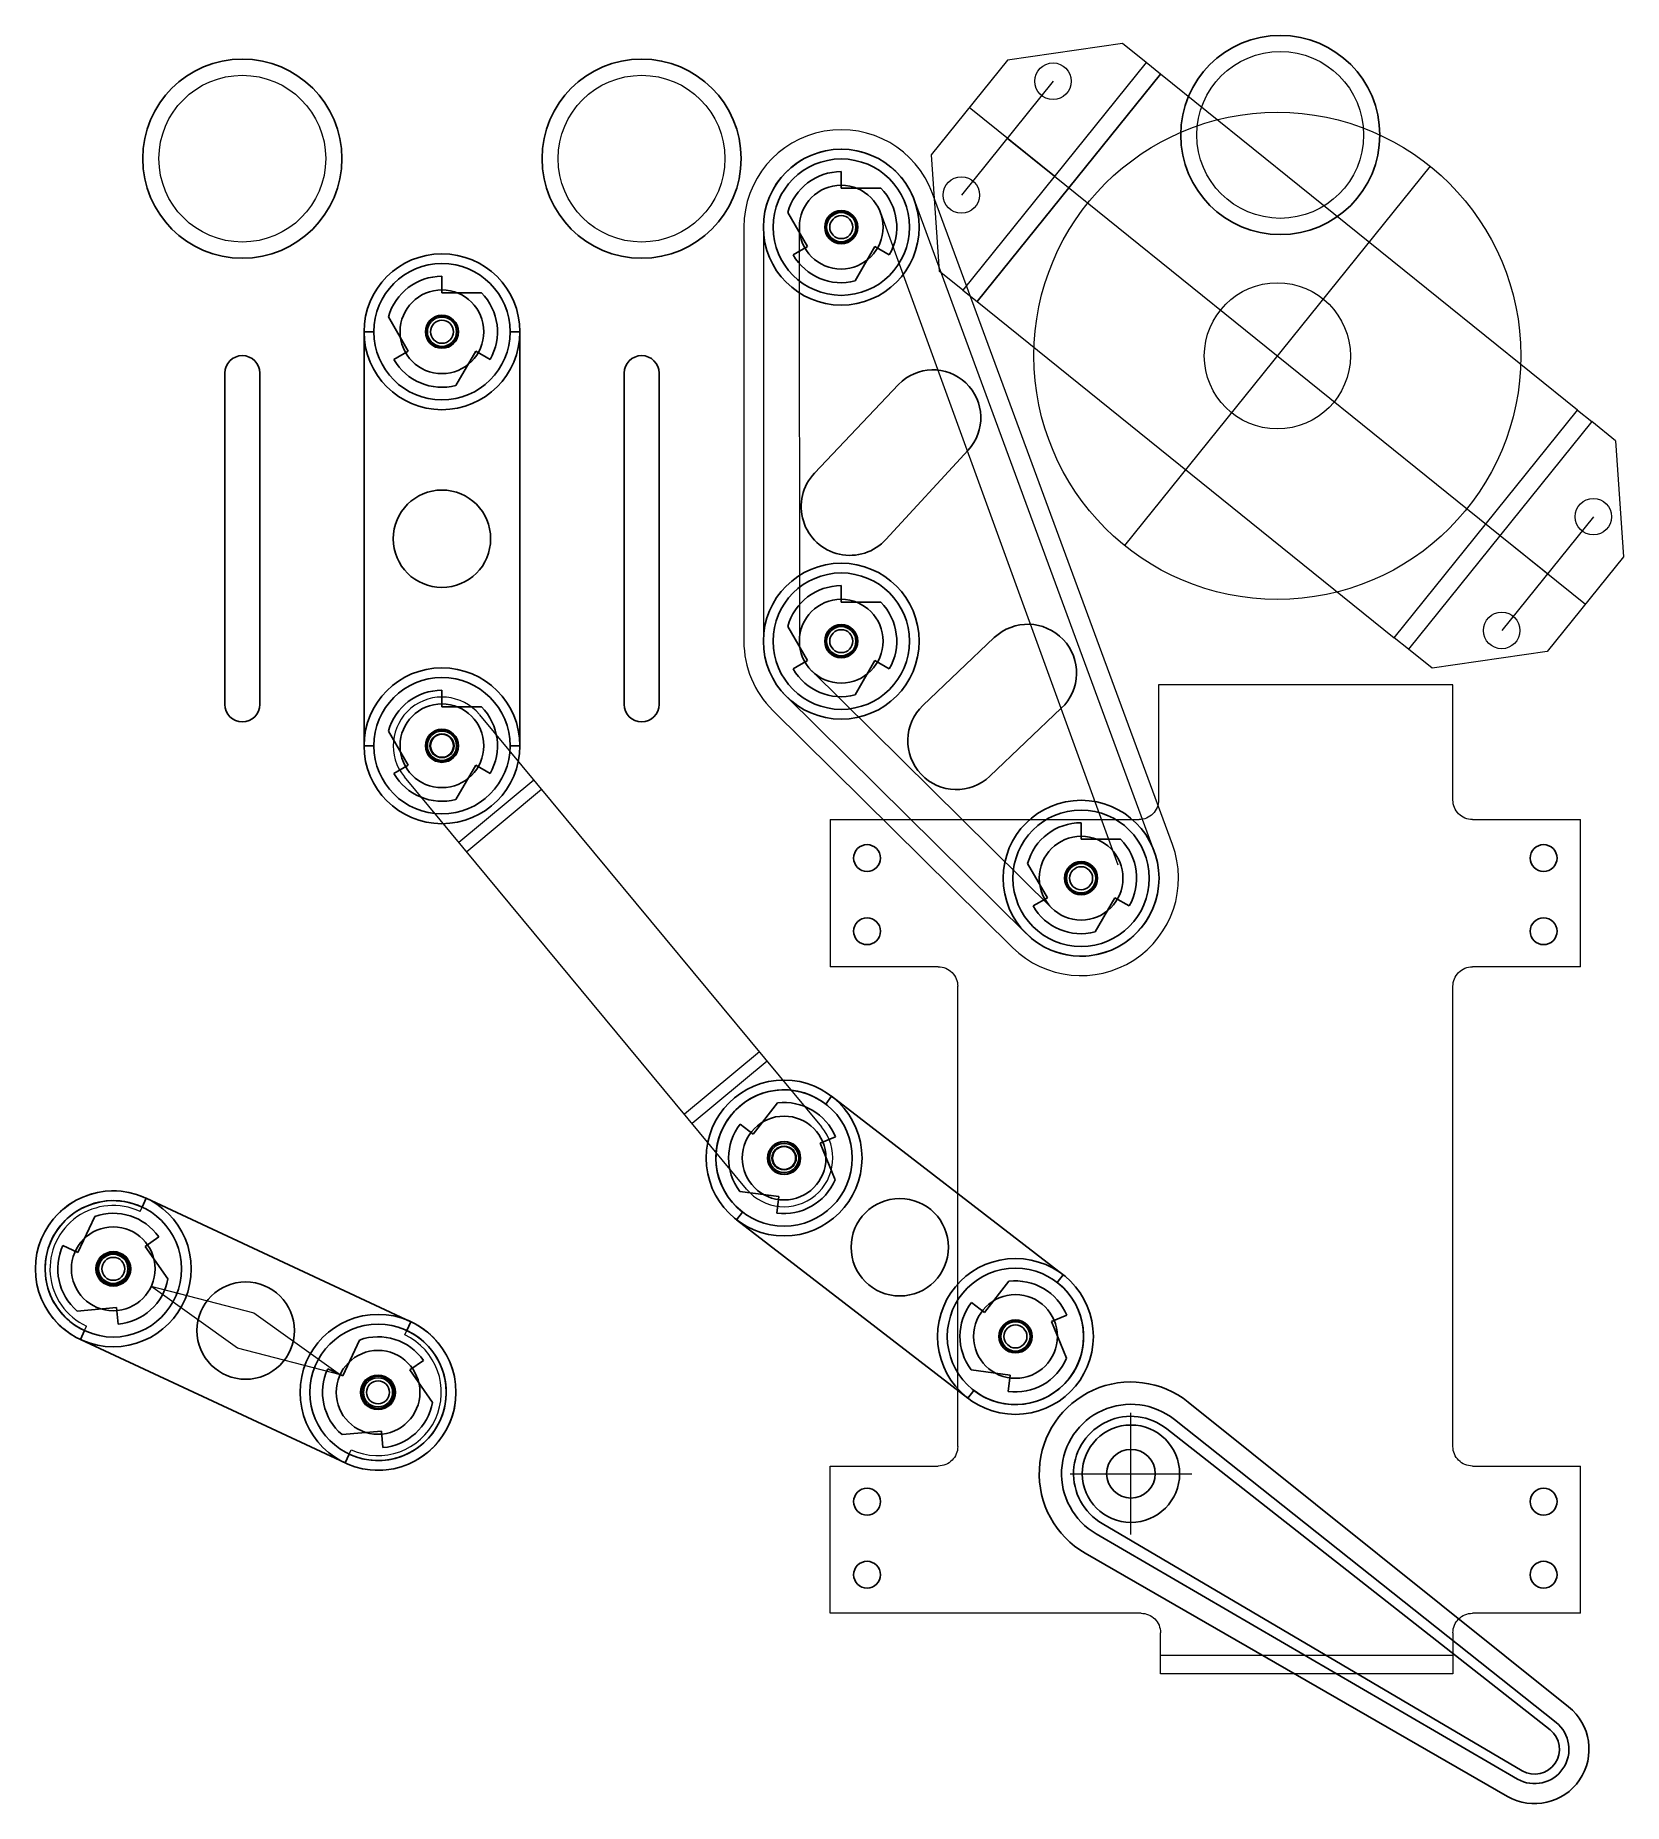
# Model space of a CAD drawing. Extents: x 0.06 to 8.22, y 5.47 to 14.55.
import ezdxf

# ---------------------------------------------------------------- set-up
doc = ezdxf.new("R2010")
doc.units = 0
doc.header["$LTSCALE"] = 5
doc.header["$MEASUREMENT"] = 0
doc.layers.get('0').update_dxf_attribs({"color": 42})
for name, color, linetype in [('3_250BIT_500TAB', 5, 'Continuous'), ('6_125BIT_500DEP', 5, 'Continuous'), ('X_DROPS', 4, 'Continuous'), ('X_ROLLOVER', 4, 'Continuous'), ('X_SMPOSTS', 4, 'Continuous'), ('Z0_CUT250', 4, 'Continuous'), ('Z0_CUT500', 4, 'Continuous'), ('Z_TATTOOMYSTIQUE', 37, 'Continuous')]:
    doc.layers.add(name, color=color, linetype=linetype)
doc.layers.add('UNASSIGNED', color=7, linetype='Continuous', lineweight=0)

msp = doc.modelspace()

# ---------------------------------------------------------------- linework, layer by layer
at = {"color": 47, "linetype": 'Continuous', "lineweight": 5}
for p, q in [((4.4017, 13.6373), (5.6192, 10.2903)), ((5.8068, 10.3595), (4.5753, 13.7013)), ((3.8, 13.5629), (3.8, 11.4379)), ((3.9873, 11.4063), (3.985, 13.5629)), ((5.2804, 10.0682), (4.0488, 11.285)), ((5.1504, 9.9366), (3.9188, 11.1534))]:
    msp.add_line(p, q, dxfattribs=at)
at = {"color": 47, "linetype": 'Continuous', "lineweight": 25}
for centre, radius in [((4.2, 13.5629), 0.4), ((4.2, 13.5629), 0.215), ((2.15, 13.026), 0.4), ((2.15, 13.026), 0.215), ((4.2, 11.4379), 0.4), ((4.2, 11.4379), 0.215), ((2.15, 10.901), 0.4), ((2.15, 10.901), 0.215), ((5.4315, 10.2212), 0.4), ((5.4315, 10.2212), 0.215), ((3.9066, 8.7851), 0.4), ((3.9066, 8.7851), 0.215), ((0.4625, 8.2163), 0.4), ((0.4625, 8.2163), 0.215), ((5.0945, 7.8693), 0.4), ((5.0945, 7.8693), 0.215), ((1.8219, 7.5824), 0.4), ((1.8219, 7.5824), 0.215)]:
    msp.add_circle(centre, radius, dxfattribs=at)
at = {"layer": '3_250BIT_500TAB', "color": 5, "linetype": 'Continuous', "lineweight": 25}
for p, q in [((4.0628, 12.3002), (4.4937, 12.7557)), ((4.8512, 12.4175), (4.4281, 11.9589)), ((4.9858, 11.4559), (4.6191, 11.108)), ((4.9632, 10.7453), (5.3299, 11.0932))]:
    msp.add_line(p, q, dxfattribs=at)
for centre in [(2.15, 11.9635), (4.5006, 8.3272), (1.1422, 7.8994), (5.6874, 7.1647)]:
    msp.add_circle(centre, 0.25, dxfattribs=at)
for centre, radius, start, end in [((4.6704, 12.5844), 0.2461, -42.69636, 135.86705), ((4.2444, 12.1284), 0.25, 136.58535, -41.97807), ((5.1579, 11.2746), 0.25, -46.50579, 133.49421), ((4.7912, 10.9266), 0.25, 133.49421, -46.50579)]:
    msp.add_arc(centre, radius, start, end, dxfattribs=at)
at = {"layer": '6_125BIT_500DEP', "color": 5, "linetype": 'Continuous', "lineweight": 25}
for p, q in [((1.035, 12.8135), (1.035, 11.1135)), ((1.215, 12.8135), (1.215, 11.1135)), ((3.085, 12.8135), (3.085, 11.1135)), ((3.265, 12.8135), (3.265, 11.1135))]:
    msp.add_line(p, q, dxfattribs=at)
for centre in [(4.2, 13.5629), (2.15, 13.026), (4.2, 11.4379), (2.15, 10.901), (5.4315, 10.2212), (3.9066, 8.7851), (0.4625, 8.2163), (5.0945, 7.8693), (1.8219, 7.5824)]:
    msp.add_circle(centre, 0.0825, dxfattribs=at)
for centre, start, end in [((1.125, 12.8135), 0, 180), ((3.175, 12.8135), 0, 180), ((1.125, 11.1135), 180, 0), ((3.175, 11.1135), 180, 0)]:
    msp.add_arc(centre, 0.09, start, end, dxfattribs=at)
at = {"layer": 'UNASSIGNED', "color": 4, "linetype": 'Continuous', "lineweight": 25}
for p, q in [((4.2, 13.8479), (4.2, 13.7629)), ((4.2, 13.7629), (4.403, 13.7629)), ((4.0267, 13.4629), (3.9252, 13.6388)), ((3.9531, 13.4204), (4.0267, 13.4629)), ((4.3732, 13.4629), (4.2716, 13.2871)), ((4.4468, 13.4204), (4.3732, 13.4629)), ((2.15, 13.311), (2.15, 13.226)), ((2.15, 13.226), (2.353, 13.226)), ((1.9767, 12.926), (1.8752, 13.1018)), ((1.9031, 12.8835), (1.9767, 12.926)), ((2.3232, 12.926), (2.2216, 12.7501)), ((2.3968, 12.8835), (2.3232, 12.926)), ((4.2, 11.7229), (4.2, 11.6379)), ((4.2, 11.6379), (4.403, 11.6379)), ((4.0267, 11.3379), (3.9252, 11.5138)), ((3.9531, 11.2954), (4.0267, 11.3379)), ((4.3732, 11.3379), (4.2716, 11.1621)), ((4.4468, 11.2954), (4.3732, 11.3379)), ((2.15, 11.186), (2.15, 11.101)), ((2.15, 11.101), (2.353, 11.101)), ((1.9767, 10.801), (1.8752, 10.9768)), ((1.9031, 10.7585), (1.9767, 10.801)), ((2.3232, 10.801), (2.2216, 10.6251)), ((2.3968, 10.7585), (2.3232, 10.801)), ((5.4315, 10.5062), (5.4315, 10.4212)), ((5.4315, 10.4212), (5.6346, 10.4212)), ((5.2583, 10.1212), (5.1568, 10.297)), ((5.1847, 10.0787), (5.2583, 10.1212)), ((5.6047, 10.1212), (5.5032, 9.9453)), ((5.6783, 10.0787), (5.6047, 10.1212)), ((3.7482, 8.9072), (3.8722, 9.068)), ((3.6809, 8.9591), (3.7482, 8.9072)), ((4.1702, 8.8936), (4.0915, 8.8612)), ((4.0915, 8.8612), (4.1688, 8.6735)), ((3.88, 8.5869), (3.6788, 8.6139)), ((3.8687, 8.5027), (3.88, 8.5869)), ((0.2812, 8.3009), (0.367, 8.4849)), ((0.6959, 8.3798), (0.6263, 8.331)), ((0.2042, 8.3368), (0.2812, 8.3009)), ((0.6263, 8.331), (0.7427, 8.1647)), ((4.9361, 7.9914), (5.0601, 8.1522)), ((0.4799, 8.0171), (0.2776, 7.9994)), ((0.4873, 7.9324), (0.4799, 8.0171)), ((4.8688, 8.0433), (4.9361, 7.9914)), ((5.3581, 7.9777), (5.2795, 7.9454)), ((5.2795, 7.9454), (5.3567, 7.7576)), ((1.6407, 7.6669), (1.7265, 7.8509)), ((2.0554, 7.7459), (1.9857, 7.6971)), ((1.5636, 7.7028), (1.6407, 7.6669)), ((1.9857, 7.6971), (2.1022, 7.5308)), ((5.068, 7.671), (4.8667, 7.698)), ((5.0567, 7.5868), (5.068, 7.671)), ((1.8393, 7.3832), (1.6371, 7.3655)), ((1.8468, 7.2985), (1.8393, 7.3832))]:
    msp.add_line(p, q, dxfattribs=at)
for centre, radius in [((4.2, 13.5629), 0.085), ((4.2, 13.5629), 0.059), ((2.15, 13.026), 0.085), ((2.15, 13.026), 0.059), ((4.2, 11.4379), 0.085), ((4.2, 11.4379), 0.059), ((2.15, 10.901), 0.085), ((2.15, 10.901), 0.059), ((5.4315, 10.2212), 0.085), ((5.4315, 10.2212), 0.059), ((3.9066, 8.7851), 0.085), ((3.9066, 8.7851), 0.059), ((0.4625, 8.2163), 0.085), ((0.4625, 8.2163), 0.059), ((5.0945, 7.8693), 0.085), ((5.0945, 7.8693), 0.059), ((1.8219, 7.5824), 0.085), ((1.8219, 7.5824), 0.059)]:
    msp.add_circle(centre, radius, dxfattribs=at)
for centre, start, end in [((4.2, 13.5629), 90, 164.56793), ((4.2, 13.5629), -30, 44.56793), ((4.2, 13.5629), -150, -75.43207), ((2.15, 13.026), 90, 164.56793), ((2.15, 13.026), -30, 44.56793), ((2.15, 13.026), -150, -75.43207), ((4.2, 11.4379), 90, 164.56793), ((4.2, 11.4379), -30, 44.56793), ((4.2, 11.4379), -150, -75.43207), ((2.15, 10.901), 90, 164.56793), ((2.15, 10.901), -30, 44.56793), ((2.15, 10.901), -150, -75.43207), ((5.4315, 10.2212), 90, 164.56793), ((5.4315, 10.2212), -30, 44.56793), ((5.4315, 10.2212), -150, -75.43207), ((3.9066, 8.7851), 22.36852, 96.93645), ((3.9066, 8.7851), 142.36852, -143.06355), ((3.9066, 8.7851), -97.63148, -23.06355), ((0.4625, 8.2163), 35, 109.56793), ((0.4625, 8.2163), 155, -130.43207), ((0.4625, 8.2163), -85, -10.43207), ((5.0945, 7.8693), 22.36852, 96.93645), ((5.0945, 7.8693), 142.36852, -143.06355), ((1.8219, 7.5824), 35, 109.56793), ((5.0945, 7.8693), -97.63148, -23.06355), ((1.8219, 7.5824), 155, -130.43207), ((1.8219, 7.5824), -85, -10.43207)]:
    msp.add_arc(centre, 0.285, start, end, dxfattribs=at)
at = {"layer": 'X_DROPS', "color": 5, "linetype": 'Continuous', "lineweight": 5}
for centre in [(6.4541, 14.0362), (1.125, 13.9145), (3.175, 13.9145)]:
    msp.add_circle(centre, 0.4281, dxfattribs=at)
at = {"layer": 'X_ROLLOVER', "color": 27, "linetype": 'Continuous', "lineweight": 25}
for p, q in [((1.8, 13.026), (1.75, 13.026)), ((1.75, 13.026), (1.75, 10.901)), ((2.5, 13.026), (2.55, 13.026)), ((2.55, 13.026), (2.55, 10.901)), ((1.75, 10.901), (1.8, 10.901)), ((2.55, 10.901), (2.5, 10.901)), ((4.1203, 9.0623), (4.1508, 9.1019)), ((4.1508, 9.1019), (5.3388, 8.186)), ((0.6104, 8.5335), (0.6315, 8.5789)), ((0.6315, 8.5789), (1.991, 7.9449)), ((3.6929, 8.5079), (3.6624, 8.4684)), ((3.6624, 8.4684), (4.8503, 7.5525)), ((5.3388, 8.186), (5.3082, 8.1464)), ((0.3145, 7.8991), (0.2934, 7.8538)), ((1.991, 7.9449), (1.9698, 7.8996)), ((0.2934, 7.8538), (1.6529, 7.2199)), ((4.8503, 7.5525), (4.8808, 7.5921)), ((5.9102, 7.4428), (7.8702, 5.8881)), ((7.9344, 5.9682), (5.9818, 7.5321)), ((5.8716, 7.3947), (7.8399, 5.8503)), ((1.6529, 7.2199), (1.674, 7.2652)), ((5.5404, 6.9093), (7.6961, 5.6395)), ((5.5096, 6.8558), (7.6719, 5.5975)), ((7.6207, 5.5085), (5.4525, 6.7566))]:
    msp.add_line(p, q, dxfattribs=at)
at = {"layer": 'X_ROLLOVER', "color": 27, "linetype": 'Continuous', "lineweight": 5}
for p, q in [((2.3423, 11.0606), (4.0989, 8.9448)), ((3.7142, 8.6254), (1.9576, 10.7413)), ((2.6218, 10.724), (2.2371, 10.4047)), ((2.6617, 10.676), (2.277, 10.3566)), ((3.7796, 9.3295), (3.3949, 9.0101)), ((3.8195, 9.2814), (3.4348, 8.962))]:
    msp.add_line(p, q, dxfattribs=at)
at = {"layer": 'X_ROLLOVER', "color": 29, "linetype": 'Continuous', "lineweight": 5}
msp.add_line((4.4388, 8.8799), (4.7448, 8.644), dxfattribs=at)
at = {"layer": 'X_ROLLOVER', "color": 27, "linetype": 'Continuous', "lineweight": 25}
for centre, radius in [((4.2, 13.5629), 0.35), ((4.2, 13.5629), 0.075), ((2.15, 13.026), 0.35), ((2.15, 13.026), 0.075), ((4.2, 11.4379), 0.35), ((4.2, 11.4379), 0.075), ((2.15, 10.901), 0.35), ((2.15, 10.901), 0.075), ((5.4315, 10.2212), 0.35), ((5.4315, 10.2212), 0.075), ((3.9066, 8.7851), 0.35), ((3.9066, 8.7851), 0.075), ((0.4625, 8.2163), 0.35), ((0.4625, 8.2163), 0.075), ((5.0945, 7.8693), 0.35), ((1.8219, 7.5824), 0.35), ((5.0945, 7.8693), 0.075), ((1.8219, 7.5824), 0.075), ((5.6874, 7.1647), 0.125)]:
    msp.add_circle(centre, radius, dxfattribs=at)
at = {"layer": 'X_ROLLOVER', "color": 27, "linetype": 'Continuous', "lineweight": 5}
for centre in [(2.15, 10.901), (3.9066, 8.7851)]:
    msp.add_circle(centre, 0.0625, dxfattribs=at)
at = {"layer": 'X_ROLLOVER', "color": 27, "linetype": 'Continuous', "lineweight": 25}
for centre, radius, start, end in [((2.15, 13.026), 0.35, 0, 180), ((2.15, 10.901), 0.35, 180, 0), ((3.9066, 8.7851), 0.35, 52.36852, -127.63148), ((0.4625, 8.2163), 0.35, 65, -115), ((5.0945, 7.8693), 0.35, -127.63148, 52.36852), ((1.8219, 7.5824), 0.35, -115, 65), ((5.6874, 7.1647), 0.4708, 51.30704, -119.92705), ((5.6874, 7.1647), 0.3564, 51.30704, -119.92705), ((5.6874, 7.1647), 0.2947, 51.30704, -119.92705), ((7.7599, 5.7504), 0.2791, -119.92705, 51.30704), ((7.7599, 5.7504), 0.1764, -119.92705, 51.30704), ((7.7599, 5.7504), 0.1279, -119.92705, 51.30704)]:
    msp.add_arc(centre, radius, start, end, dxfattribs=at)
at = {"layer": 'X_ROLLOVER', "color": 27, "linetype": 'Continuous', "lineweight": 5}
for centre, start, end in [((2.15, 10.901), 39.70093, -140.29907), ((3.9066, 8.7851), -140.29907, 39.70093)]:
    msp.add_arc(centre, 0.25, start, end, dxfattribs=at)
at = {"layer": 'X_SMPOSTS', "color": 3, "linetype": 'Continuous', "lineweight": 25}
for centre in [(6.4541, 14.0362), (1.125, 13.9145), (3.175, 13.9145)]:
    msp.add_circle(centre, 0.5111, dxfattribs=at)
at = {"layer": 'Z0_CUT250', "color": 47, "linetype": 'Continuous', "lineweight": 5}
for p, q in [((5.8068, 10.3595), (4.5753, 13.7013)), ((3.8, 13.5629), (3.8, 11.4379)), ((3.9188, 11.1534), (5.1504, 9.9366))]:
    msp.add_line(p, q, dxfattribs=at)
at = {"layer": 'Z0_CUT250', "color": 55, "linetype": 'Continuous', "lineweight": 5}
for p, q in [((0.6315, 8.5789), (1.991, 7.9449)), ((0.2934, 7.8538), (1.6529, 7.2199))]:
    msp.add_line(p, q, dxfattribs=at)
at = {"layer": 'Z0_CUT250', "color": 47, "linetype": 'Continuous', "lineweight": 5}
for centre in [(4.2, 13.5629), (5.4315, 10.2212)]:
    msp.add_circle(centre, 0.075, dxfattribs=at)
at = {"layer": 'Z0_CUT250', "color": 55, "linetype": 'Continuous', "lineweight": 5}
for centre in [(0.4625, 8.2163), (1.8219, 7.5824)]:
    msp.add_circle(centre, 0.09, dxfattribs=at)
at = {"layer": 'Z0_CUT250', "color": 47, "linetype": 'Continuous', "lineweight": 5}
for centre, start, end in [((4.2, 13.5629), 20.23077, -180), ((4.2, 11.4379), 180, -134.65351), ((5.4315, 10.2212), -134.65351, 20.23077)]:
    msp.add_arc(centre, 0.4, start, end, dxfattribs=at)
at = {"layer": 'Z0_CUT250', "color": 55, "linetype": 'Continuous', "lineweight": 5}
for centre, start, end in [((0.4625, 8.2163), 65, -115), ((1.8219, 7.5824), -115, 65)]:
    msp.add_arc(centre, 0.4, start, end, dxfattribs=at)
at = {"layer": 'Z0_CUT500', "color": 47, "linetype": 'Continuous', "lineweight": 5}
for p, q in [((5.9007, 10.3941), (4.6691, 13.7358)), ((3.7, 13.5629), (3.7, 11.4379)), ((3.8485, 11.0823), (5.0801, 9.8655)), ((0.5998, 8.5109), (0.6315, 8.5789)), ((0.6315, 8.5789), (1.991, 7.9449)), ((0.655, 8.1265), (1.1844, 7.99)), ((1.0999, 7.8087), (0.655, 8.1265)), ((1.1844, 7.99), (1.6293, 7.6722)), ((0.2934, 7.8538), (0.3251, 7.9218)), ((1.9593, 7.877), (1.991, 7.9449)), ((0.2934, 7.8538), (1.6529, 7.2199)), ((1.6293, 7.6722), (1.0999, 7.8087)), ((1.6529, 7.2199), (1.6846, 7.2879))]:
    msp.add_line(p, q, dxfattribs=at)
for centre, radius, start, end in [((4.2, 13.5629), 0.5, 20.23077, 180), ((4.2, 11.4379), 0.5, -180, -134.65351), ((5.4315, 10.2212), 0.5, -134.65351, 20.23077), ((0.4625, 8.2163), 0.325, 65, -115), ((1.8219, 7.5824), 0.325, -115, 65)]:
    msp.add_arc(centre, radius, start, end, dxfattribs=at)
at = {"layer": 'Z_TATTOOMYSTIQUE', "color": 4, "linetype": 'Continuous', "lineweight": 5}
for p, q in [((5.6442, 14.5059), (5.0534, 14.42)), ((5.7659, 14.4078), (5.6442, 14.5059)), ((5.0534, 14.42), (4.6613, 13.9333)), ((5.7659, 14.4078), (4.8249, 13.2397)), ((5.8389, 14.349), (4.8979, 13.1809)), ((4.8979, 13.1809), (5.8389, 14.349)), ((5.8389, 14.349), (5.7659, 14.4078)), ((7.9804, 12.6238), (5.8389, 14.349)), ((5.2873, 14.3119), (4.8168, 13.7278)), ((5.2954, 13.8238), (4.8573, 14.1767)), ((5.052, 14.0198), (5.2954, 13.8238)), ((4.6613, 13.9333), (4.7032, 13.3378)), ((5.2954, 13.8238), (7.5829, 11.9809)), ((7.2233, 13.8757), (5.6549, 11.9289)), ((4.8249, 13.2397), (4.7032, 13.3378)), ((4.8249, 13.2397), (4.8979, 13.1809)), ((4.8979, 13.1809), (7.0394, 11.4557)), ((7.0394, 11.4557), (7.9804, 12.6238)), ((7.0394, 11.4557), (7.9804, 12.6238)), ((7.9804, 12.6238), (8.0534, 12.5649)), ((8.0534, 12.5649), (7.1124, 11.3969)), ((8.1751, 12.4669), (8.0534, 12.5649)), ((8.1751, 12.4669), (8.217, 11.8714)), ((8.0615, 12.0769), (7.591, 11.4928)), ((7.5829, 11.9809), (8.0209, 11.628)), ((7.5829, 11.9809), (7.8262, 11.7848)), ((8.217, 11.8714), (7.8249, 11.3847)), ((7.1124, 11.3969), (7.0394, 11.4557)), ((7.234, 11.2988), (7.1124, 11.3969)), ((7.8249, 11.3847), (7.234, 11.2988)), ((5.8291, 11.213), (5.8291, 10.6225)), ((7.3405, 11.213), (5.8291, 11.213)), ((7.3405, 10.6225), (7.3405, 11.213)), ((4.1424, 10.5224), (5.729, 10.5224)), ((4.1424, 10.5224), (4.1424, 9.7667)), ((7.4406, 10.5224), (7.9961, 10.5224)), ((7.9961, 9.7667), (7.9961, 10.5224)), ((4.698, 9.7667), (4.1424, 9.7667)), ((7.9961, 9.7667), (7.4406, 9.7667)), ((4.7981, 7.3043), (4.7981, 9.6666)), ((7.3405, 7.3043), (7.3405, 9.6666)), ((5.6874, 6.8519), (5.6874, 7.4775)), ((4.1424, 6.4485), (4.1424, 7.2042)), ((4.1424, 7.2042), (4.698, 7.2042)), ((7.4406, 7.2042), (7.9961, 7.2042)), ((7.9961, 6.4485), (7.9961, 7.2042)), ((5.3746, 7.1647), (6.0002, 7.1647)), ((5.739, 6.4485), (4.1424, 6.4485)), ((7.9961, 6.4485), (7.4406, 6.4485)), ((5.8391, 6.1382), (5.8391, 6.3484)), ((7.3405, 6.3484), (7.3405, 6.1382)), ((7.3405, 6.2313), (5.8391, 6.2313)), ((7.3405, 6.1382), (5.8391, 6.1382))]:
    msp.add_line(p, q, dxfattribs=at)
for centre, radius in [((5.2873, 14.3119), 0.0938), ((6.4391, 12.9023), 1.25), ((4.8168, 13.7278), 0.0938), ((6.4391, 12.9023), 0.375), ((8.0615, 12.0769), 0.0938), ((7.591, 11.4928), 0.0938)]:
    msp.add_circle(centre, radius, dxfattribs=at)
at = {"layer": 'Z_TATTOOMYSTIQUE', "color": 4, "linetype": 'Continuous', "lineweight": 25, "extrusion": (0, 0, -1)}
for centre, major_axis in [((4.3326, 10.3247), (0.069, 0)), ((5.6874, 7.1647), (0.25, 0)), ((4.3326, 7.0215), (0.069, 0)), ((4.3326, 6.6462), (0.069, 0))]:
    msp.add_ellipse(centre, major_axis=major_axis, ratio=1, start_param=4.712389, end_param=10.995574, dxfattribs=at)
for centre in [(7.806, 10.3247), (4.3326, 9.9493), (7.806, 9.9493), (7.8059, 7.0215), (7.8059, 6.6462)]:
    msp.add_ellipse(centre, major_axis=(0, 0.069), ratio=1, dxfattribs=at)
at = {"layer": 'Z_TATTOOMYSTIQUE', "color": 4, "linetype": 'Continuous', "lineweight": 5}
for points in [[(5.8291, 10.6225), (5.8291, 10.5959), (5.8185, 10.5705), (5.7997, 10.5517)], [(7.3698, 10.5517), (7.351, 10.5705), (7.3405, 10.5959), (7.3405, 10.6225)], [(5.7997, 10.5517), (5.781, 10.5329), (5.7555, 10.5224), (5.729, 10.5224)], [(7.4406, 10.5224), (7.4141, 10.5224), (7.3886, 10.5329), (7.3698, 10.5517)], [(4.698, 9.7667), (4.7245, 9.7667), (4.75, 9.7561), (4.7688, 9.7373)], [(4.7688, 9.7373), (4.7875, 9.7186), (4.7981, 9.6931), (4.7981, 9.6666)], [(7.3405, 9.6666), (7.3405, 9.6931), (7.351, 9.7186), (7.3698, 9.7373)], [(7.3698, 9.7373), (7.3886, 9.7561), (7.4141, 9.7667), (7.4406, 9.7667)], [(4.7981, 7.3043), (4.7981, 7.2778), (4.7875, 7.2523), (4.7688, 7.2335)], [(7.3698, 7.2335), (7.351, 7.2523), (7.3405, 7.2778), (7.3405, 7.3043)], [(4.7688, 7.2335), (4.75, 7.2147), (4.7245, 7.2042), (4.698, 7.2042)], [(7.4406, 7.2042), (7.4141, 7.2042), (7.3886, 7.2147), (7.3698, 7.2335)], [(5.739, 6.4485), (5.7655, 6.4485), (5.791, 6.4379), (5.8097, 6.4192)], [(7.3698, 6.4192), (7.3886, 6.4379), (7.4141, 6.4485), (7.4406, 6.4485)], [(5.8097, 6.4192), (5.8285, 6.4004), (5.8391, 6.3749), (5.8391, 6.3484)], [(7.3405, 6.3484), (7.3405, 6.3749), (7.351, 6.4004), (7.3698, 6.4192)]]:
    msp.add_open_spline(points, degree=3, dxfattribs=at)

doc.saveas('drawing.dxf')
